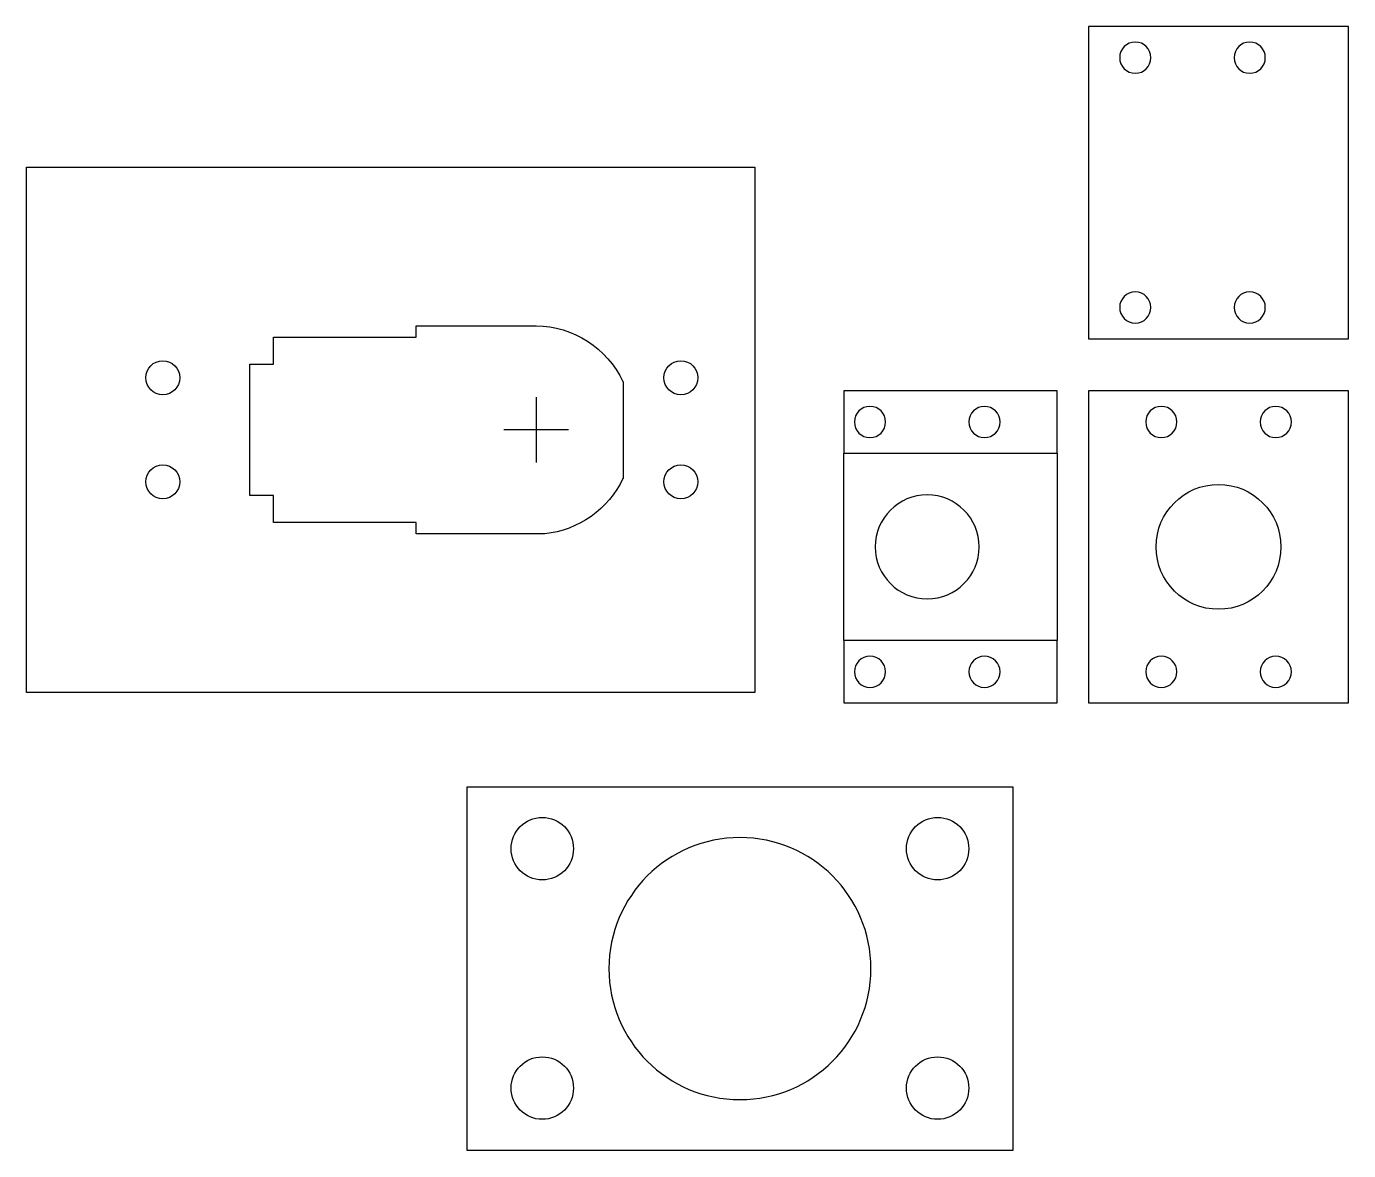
# Model space of a CAD drawing. Extents: x -134 to -6, y -186 to -78.
import ezdxf

# ---------------------------------------------------------------- set-up
doc = ezdxf.new("R2010")
doc.units = 0
doc.layers.add('DEFAULT', color=7, linetype='CONTINUOUS')
doc.layers.add('LAYER_1', color=7, linetype='CONTINUOUS')

msp = doc.modelspace()

# ---------------------------------------------------------------- linework, layer by layer
at = {"layer": 'DEFAULT'}
for p, q in [((-6.5, -78, 45), (-31.5, -78, 45)), ((-31.5, -78, 45), (-31.5, -108, 45)), ((-6.5, -108, 45), (-6.5, -78, 45)), ((-133.58, -142, 45), (-133.58, -91.53, 45)), ((-133.58, -91.53, 45), (-63.58, -91.53, 45)), ((-63.58, -91.53, 45), (-63.58, -142, 45)), ((-31.5, -108, 45), (-6.5, -108, 45)), ((-55, -113, 45), (-55, -119, 45)), ((-34.5, -113, 45), (-55, -113, 45)), ((-34.5, -119, 45), (-34.5, -113, 45)), ((-6.5, -113, 45), (-31.5, -113, 45)), ((-31.5, -113, 45), (-31.5, -143, 45)), ((-6.5, -143, 45), (-6.5, -113, 45)), ((-55, -137, 45), (-55, -119, 45)), ((-55, -119, 45), (-34.5, -119, 45)), ((-55, -119, 45), (-34.5, -119, 45)), ((-34.5, -119, 45), (-34.5, -137, 45)), ((-34.5, -137, 45), (-55, -137, 45)), ((-55, -137, 45), (-55, -143, 45)), ((-34.5, -137, 45), (-55, -137, 45)), ((-34.5, -143, 45), (-34.5, -137, 45)), ((-63.58, -142, 45), (-133.58, -142, 45)), ((-55, -143, 45), (-34.5, -143, 45)), ((-31.5, -143, 45), (-6.5, -143, 45)), ((-91.23, -186, 45), (-91.23, -151.05, 45)), ((-91.23, -151.05, 45), (-38.77, -151.05, 45)), ((-38.77, -151.05, 45), (-38.77, -186, 45)), ((-38.77, -186, 45), (-91.23, -186, 45))]:
    msp.add_line(p, q, dxfattribs=at)
at = {"layer": 'DEFAULT', "extrusion": (0, 0, -1)}
for centre, radius in [((27, -81, -45), 1.5), ((16, -81, -45), 1.5), ((27, -105, -45), 1.5), ((16, -105, -45), 1.5), ((52.5, -116, -45), 1.5), ((41.5, -116, -45), 1.5), ((24.5, -116, -45), 1.5), ((13.5, -116, -45), 1.5), ((47, -128, -45), 5), ((52.5, -140, -45), 1.5), ((41.5, -140, -45), 1.5), ((24.5, -140, -45), 1.5), ((13.5, -140, -45), 1.5), ((65, -168.52, -45), 12.59)]:
    msp.add_circle(centre, radius, dxfattribs=at)
at = {"layer": 'DEFAULT'}
for centre, radius in [((-19, -128, 45), 6), ((-84, -157, 45), 3), ((-46, -157, 45), 3), ((-84, -180, 45), 3), ((-46, -180, 45), 3)]:
    msp.add_circle(centre, radius, dxfattribs=at)
at = {"layer": 'LAYER_1', "color": 1}
for p, q in [((-96.12, -106.75, 45), (-84.58, -106.75, 45)), ((-96.12, -107.85, 45), (-96.12, -106.75, 45)), ((-109.84, -107.85, 45), (-96.12, -107.85, 45)), ((-109.84, -110.45, 45), (-109.84, -107.85, 45)), ((-112.1, -110.45, 45), (-109.84, -110.45, 45)), ((-112.1, -123.05, 45), (-112.1, -110.45, 45)), ((-76.24, -112.11, 45), (-76.24, -121.42, 45)), ((-109.84, -123.05, 45), (-112.1, -123.05, 45)), ((-109.84, -125.65, 45), (-109.84, -123.05, 45)), ((-96.12, -125.65, 45), (-109.84, -125.65, 45)), ((-96.12, -126.75, 45), (-96.12, -125.65, 45)), ((-83.77, -126.75, 45), (-96.12, -126.75, 45))]:
    msp.add_line(p, q, dxfattribs=at)
at = {"layer": 'LAYER_1', "color": 5}
for p, q in [((-84.58, -113.62, 45), (-84.58, -119.91, 45)), ((-81.48, -116.77, 45), (-87.68, -116.77, 45))]:
    msp.add_line(p, q, dxfattribs=at)
at = {"layer": 'LAYER_1', "color": 20}
for centre in [(-120.48, -111.75, 45), (-70.68, -111.75, 45), (-120.48, -121.75, 45), (-70.68, -121.75, 45)]:
    msp.add_circle(centre, 1.63, dxfattribs=at)
at = {"layer": 'LAYER_1', "color": 1, "extrusion": (0, 0, -1)}
for centre, radius, start, end in [((84.71, -116.11, -45), 9.36, 90.7677, 154.7314), ((84.75, -117.38, -45), 9.42, 205.415, 263.9783)]:
    msp.add_arc(centre, radius, start, end, dxfattribs=at)

doc.saveas('drawing.dxf')
